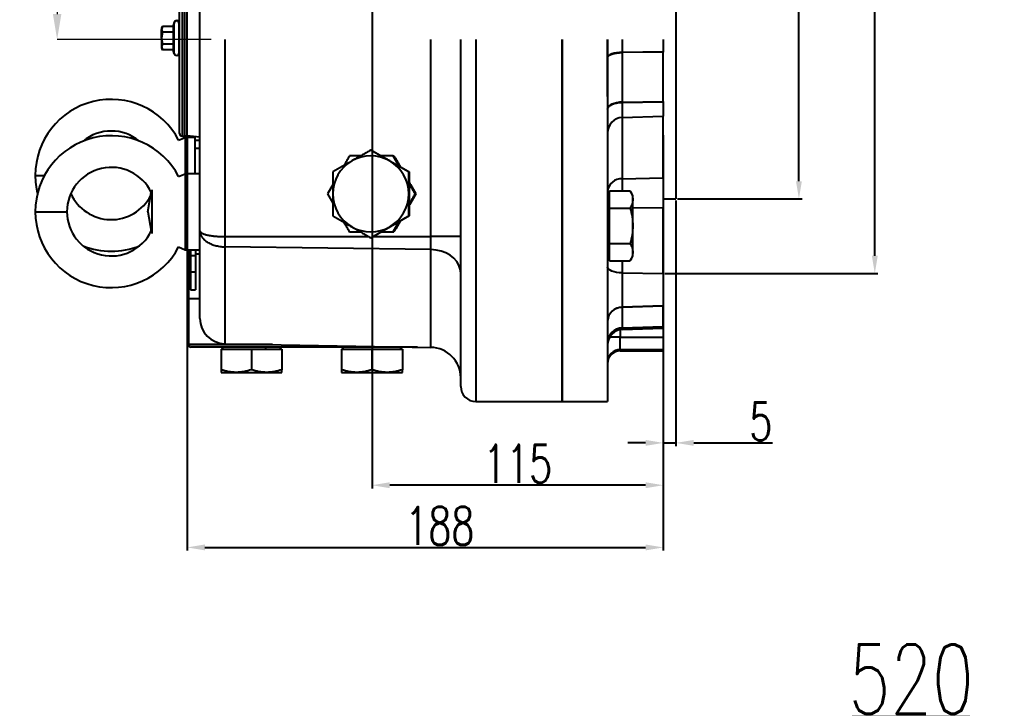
# Model space of a CAD drawing. Header units: millimetres. Extents: x 1846 to 4892, y 508 to 2661.
# Drawn here: x 2625.6 to 3016.3, y 1483.6 to 1751.1 of the extents above; entities that cross this region are included whole.
import ezdxf

# ---------------------------------------------------------------- set-up
doc = ezdxf.new("R2010")
doc.units = ezdxf.units.MM
doc.linetypes.add('CENTER2', pattern=[28.575, 19.05, -3.175, 3.175, -3.175])
doc.linetypes.add('点画线', pattern=[18, 12, -2, 2, -2])
doc.layers.add('AM_5', color=3, linetype='Continuous', lineweight=25)
doc.layers.add('中心线层', color=1, linetype='点画线', lineweight=18)
doc.styles.add('SLDTEXTSTYLE1', font='txt.shx', dxfattribs={"width": 0.7, "bigfont": 'gbcbig.shx'})
doc.styles.get("Standard").update_dxf_attribs({"font": 'arial.ttf'})
doc.styles.add('TH_GBDIM', font='simplex.shx', dxfattribs={"width": 0.707, "bigfont": 'hzfs.shx'})
doc.dimstyles.new('ISO-25$0', dxfattribs={"dimtxt": 2.5, "dimasz": 2.5, "dimexe": 1.25, "dimexo": 0.625, "dimtad": 1, "dimtxsty": 'Standard', "dimcen": 2.5, "dimdle": 5, "dimadec": 0, "dimazin": 0, "dimtfac": 1, "dimtmove": 0, "dimatfit": 3, "dimfxl": 0, "dimarcsym": 0})
doc.dimstyles.new('SLDDIMSTYLE12$0', dxfattribs={"dimtxt": 12, "dimasz": 10, "dimexe": 0, "dimexo": 0.0625, "dimgap": 0.875, "dimtad": 1, "dimdec": 1, "dimlfac": 1.8, "dimrnd": 1e-09, "dimzin": 12, "dimdsep": 46, "dimtxsty": 'SLDTEXTSTYLE1', "dimcen": 0.09, "dimdle": 8.16, "dimclrd": 3, "dimclre": 3, "dimadec": 0, "dimazin": 3, "dimtfac": 1, "dimtdec": 1, "dimtofl": 0, "dimtmove": 0, "dimatfit": 3, "dimfxl": 0, "dimfrac": 2, "dimtolj": 1, "dimlwd": 5, "dimlwe": 5, "dimarcsym": 0})

# ---------------------------------------------------------------- blocks, each defined once
blk = doc.blocks.new('*D66')
at = {"color": 1, "linetype": 'Continuous', "transparency": 16777216}
for p, q in [((2879.28, 1939.88), (2964.5, 1939.88)), ((2963.25, 1657.94), (2963.25, 1932.88)), ((2880.35, 1650.94), (2964.5, 1650.94))]:
    blk.add_line(p, q, dxfattribs=at)
at = {"color": 1, "transparency": 16777216}
for points in [[(2962.08, 1932.88), (2964.41, 1932.88), (2963.25, 1939.88)], [(2962.08, 1657.94), (2964.41, 1657.94), (2963.25, 1650.94)]]:
    blk.add_solid(points, dxfattribs=at)
at = {"layer": 'Defpoints', "color": 0, "transparency": 16777216}
for p in [(2878.65, 1939.88), (2963.25, 1939.88), (2879.72, 1650.94)]:
    blk.add_point(p, dxfattribs=at)
at = {"color": 1, "lineweight": 30, "transparency": 16777216, "insert": (2954.75, 1797.47), "char_height": 15, "attachment_point": 5, "rotation": 90, "style": 'TH_GBDIM'}
blk.add_mtext('%%C298', dxfattribs=at)
blk = doc.blocks.new('*D67')
at = {"color": 1, "linetype": 'Continuous', "transparency": 16777216}
for p, q in [((2764.72, 1974.76), (2764.72, 1566.1)), ((2879.72, 1620.25), (2879.72, 1566.1)), ((2872.72, 1567.35), (2771.72, 1567.35))]:
    blk.add_line(p, q, dxfattribs=at)
at = {"color": 1, "transparency": 16777216}
for points in [[(2771.72, 1568.52), (2771.72, 1566.18), (2764.72, 1567.35)], [(2872.72, 1568.52), (2872.72, 1566.18), (2879.72, 1567.35)]]:
    blk.add_solid(points, dxfattribs=at)
at = {"layer": 'Defpoints', "color": 0, "transparency": 16777216}
for p in [(2764.72, 1975.39), (2879.72, 1620.87), (2764.72, 1567.35)]:
    blk.add_point(p, dxfattribs=at)
at = {"color": 1, "lineweight": 30, "transparency": 16777216, "insert": (2822.22, 1575.85), "char_height": 15, "attachment_point": 5, "style": 'TH_GBDIM'}
blk.add_mtext('115', dxfattribs=at)
blk = doc.blocks.new('*D68')
at = {"color": 1, "linetype": 'Continuous', "transparency": 16777216}
for p, q in [((2885.35, 1910.39), (2934.53, 1910.39)), ((2933.28, 1687.39), (2933.28, 1903.39)), ((2885.35, 1680.39), (2934.53, 1680.39))]:
    blk.add_line(p, q, dxfattribs=at)
at = {"color": 1, "transparency": 16777216}
for points in [[(2932.12, 1903.39), (2934.45, 1903.39), (2933.28, 1910.39)], [(2932.12, 1687.39), (2934.45, 1687.39), (2933.28, 1680.39)]]:
    blk.add_solid(points, dxfattribs=at)
at = {"layer": 'Defpoints', "color": 0, "transparency": 16777216}
for p in [(2884.72, 1910.39), (2933.28, 1910.39), (2884.72, 1680.39)]:
    blk.add_point(p, dxfattribs=at)
at = {"color": 1, "lineweight": 30, "transparency": 16777216, "insert": (2920.03, 1795.39), "char_height": 15, "attachment_point": 5, "rotation": 90, "style": 'TH_GBDIM'}
blk.add_mtext('%%C230{\\H0.7x;\\S-0.1^ -0.2;}', dxfattribs=at)
blk = doc.blocks.new('*D69')
at = {"color": 1, "linetype": 'Continuous', "transparency": 16777216}
for p, q in [((2879.72, 1679.76), (2879.72, 1582.82)), ((2884.72, 1679.76), (2884.72, 1582.82)), ((2872.72, 1584.07), (2865.72, 1584.07)), ((2879.72, 1584.07), (2884.72, 1584.07)), ((2891.72, 1584.07), (2922.8, 1584.07))]:
    blk.add_line(p, q, dxfattribs=at)
at = {"color": 1, "transparency": 16777216}
for points in [[(2872.72, 1585.24), (2872.72, 1582.91), (2879.72, 1584.07)], [(2891.72, 1585.24), (2891.72, 1582.91), (2884.72, 1584.07)]]:
    blk.add_solid(points, dxfattribs=at)
at = {"layer": 'Defpoints', "color": 0, "transparency": 16777216}
for p in [(2879.72, 1680.39), (2884.72, 1680.39), (2879.72, 1584.07)]:
    blk.add_point(p, dxfattribs=at)
at = {"color": 1, "lineweight": 30, "transparency": 16777216, "insert": (2918.27, 1592.57), "char_height": 15, "attachment_point": 5, "style": 'TH_GBDIM'}
blk.add_mtext('5', dxfattribs=at)
blk = doc.blocks.new('*U48')
at = {"layer": '中心线层', "color": 0, "linetype": 'CENTER2', "transparency": 16777216}
for p, q in [((0, 91), (0, -416.23)), ((0, -178), (0, -282)), ((0, -282), (0, -416.23))]:
    blk.add_line(p, q, dxfattribs=at)
blk = doc.blocks.new('*D79')
at = {"color": 1, "linetype": 'Continuous', "transparency": 16777216}
for p, q in [((2691.72, 1705.58), (2691.72, 1541.54)), ((2879.72, 1705.58), (2879.72, 1541.54)), ((2698.72, 1542.79), (2872.72, 1542.79))]:
    blk.add_line(p, q, dxfattribs=at)
at = {"color": 1, "transparency": 16777216}
for points in [[(2698.72, 1543.96), (2698.72, 1541.62), (2691.72, 1542.79)], [(2872.72, 1543.96), (2872.72, 1541.62), (2879.72, 1542.79)]]:
    blk.add_solid(points, dxfattribs=at)
at = {"layer": 'Defpoints', "color": 0, "transparency": 16777216}
for p in [(2691.72, 1706.21), (2879.72, 1706.21), (2879.72, 1542.79)]:
    blk.add_point(p, dxfattribs=at)
at = {"color": 1, "lineweight": 30, "transparency": 16777216, "insert": (2791.48, 1551.29), "char_height": 15, "attachment_point": 5, "style": 'TH_GBDIM'}
blk.add_mtext('188', dxfattribs=at)
blk = doc.blocks.new('*D58')
at = {"layer": 'AM_5', "color": 3, "lineweight": 5, "transparency": 16777216}
blk.add_line((2715.17, 1160.15), (2715.17, 1476.21), dxfattribs=at)
at = {"layer": 'AM_5', "color": 3, "linetype": 'Continuous', "lineweight": 5, "transparency": 16777216}
for p, q in [((2725.17, 1476.21), (3222.29, 1476.21)), ((3232.29, 1248.15), (3232.29, 1476.21))]:
    blk.add_line(p, q, dxfattribs=at)
at = {"layer": 'AM_5', "color": 3, "transparency": 16777216}
for points in [[(2725.17, 1477.87), (2725.17, 1474.54), (2715.17, 1476.21)], [(3222.29, 1477.87), (3222.29, 1474.54), (3232.29, 1476.21)]]:
    blk.add_solid(points, dxfattribs=at)
at = {"layer": 'Defpoints', "color": 0, "transparency": 16777216}
for p in [(3232.29, 1476.21), (3232.29, 1248.08), (2715.17, 1160.08)]:
    blk.add_point(p, dxfattribs=at)
at = {"layer": 'AM_5', "color": 0, "transparency": 16777216, "insert": (2977.63, 1490.8), "char_height": 12, "width": 2.3333, "attachment_point": 5, "style": 'SLDTEXTSTYLE1'}
blk.add_mtext('\\A1;{\\H2.28571x;520}', dxfattribs=at)
blk = doc.blocks.new('*D56')
at = {"layer": 'AM_5', "color": 3, "lineweight": 5, "transparency": 16777216}
blk.add_line((2701.16, 1847.39), (2640.35, 1847.39), dxfattribs=at)
at = {"layer": 'AM_5', "color": 3, "linetype": 'Continuous', "lineweight": 5, "transparency": 16777216}
for p, q in [((2640.35, 1837.39), (2640.35, 1753.39)), ((2701.16, 1743.39), (2640.35, 1743.39))]:
    blk.add_line(p, q, dxfattribs=at)
at = {"layer": 'AM_5', "color": 3, "transparency": 16777216}
for points in [[(2638.68, 1837.39), (2642.02, 1837.39), (2640.35, 1847.39)], [(2638.68, 1753.39), (2642.02, 1753.39), (2640.35, 1743.39)]]:
    blk.add_solid(points, dxfattribs=at)
at = {"layer": 'Defpoints', "color": 0, "transparency": 16777216}
for p in [(2701.22, 1847.39), (2640.35, 1743.39), (2701.22, 1743.39)]:
    blk.add_point(p, dxfattribs=at)
at = {"layer": 'AM_5', "color": 0, "transparency": 16777216, "insert": (2633.47, 1795.39), "char_height": 12, "attachment_point": 5, "rotation": 90, "style": 'SLDTEXTSTYLE1'}
blk.add_mtext('\\A1;%%C110', dxfattribs=at)

msp = doc.modelspace()

# ---------------------------------------------------------------- linework, layer by layer
at = {"color": 7, "linetype": 'Continuous', "lineweight": 25}
for p, q in [((2696.724, 1675.364), (2696.724, 1915.41)), ((2884.724, 1910.387), (2884.724, 1680.387)), ((2688.724, 1706.208), (2688.724, 1884.208)), ((2691.724, 1705.387), (2691.724, 1885.387)), ((2681.943, 1748.513), (2681.574, 1747.875)), ((2681.931, 1748.493), (2681.574, 1747.339)), ((2681.574, 1748.011), (2681.574, 1747.875)), ((2681.574, 1747.875), (2681.574, 1747.339)), ((2681.574, 1747.339), (2681.931, 1746.184)), ((2681.574, 1743.875), (2681.574, 1747.339)), ((2686.122, 1748.493), (2681.931, 1748.493)), ((2686.508, 1750.07), (2686.085, 1748.493)), ((2686.508, 1749.933), (2686.122, 1748.493)), ((2686.122, 1748.493), (2686.122, 1746.184)), ((2686.508, 1737.816), (2686.508, 1749.933)), ((2688.474, 1749.675), (2688.474, 1749.811)), ((2688.474, 1738.075), (2688.474, 1749.675)), ((2681.931, 1746.184), (2681.574, 1743.875)), ((2681.574, 1743.875), (2681.931, 1741.565)), ((2681.574, 1743.875), (2681.574, 1740.41)), ((2686.122, 1746.184), (2681.931, 1746.184)), ((2686.122, 1746.184), (2686.122, 1741.565)), ((2688.724, 1743.875), (2688.474, 1743.875)), ((2706.549, 1743.387), (2706.549, 1665.526)), ((2787.933, 1665.526), (2787.933, 1743.387)), ((2799.724, 1606.387), (2799.724, 1743.387)), ((2839.724, 1720.902), (2839.724, 1743.387)), ((2839.724, 1600.387), (2839.724, 1743.387)), ((2839.724, 1743.387), (2839.724, 1600.387)), ((2857.724, 1720.902), (2857.724, 1743.387)), ((2857.724, 1743.387), (2857.724, 1600.387)), ((2863.514, 1743.387), (2863.514, 1738.282)), ((2879.724, 1743.387), (2879.724, 1738.339)), ((2879.724, 1743.387), (2879.724, 1738.466)), ((2681.931, 1741.565), (2681.574, 1740.41)), ((2681.574, 1740.41), (2681.931, 1739.256)), ((2681.574, 1740.41), (2681.574, 1739.875)), ((2681.574, 1739.875), (2681.943, 1739.236)), ((2686.122, 1741.565), (2681.931, 1741.565)), ((2686.122, 1739.256), (2681.931, 1739.256)), ((2686.122, 1741.565), (2686.122, 1739.256)), ((2686.508, 1737.816), (2686.122, 1739.256)), ((2879.724, 1738.466), (2863.514, 1738.282)), ((2879.724, 1738.339), (2863.514, 1738.155)), ((2863.514, 1738.282), (2863.514, 1718.615)), ((2863.514, 1738.155), (2863.514, 1718.494)), ((2879.724, 1718.862), (2879.724, 1738.466)), ((2879.724, 1718.742), (2879.724, 1738.339)), ((2863.514, 1718.615), (2879.724, 1718.862)), ((2863.514, 1718.494), (2879.724, 1718.742)), ((2879.724, 1718.862), (2879.724, 1713.235)), ((2879.724, 1718.742), (2879.724, 1713.122)), ((2863.514, 1712.556), (2879.724, 1713.122)), ((2879.724, 1688.79), (2879.724, 1713.122)), ((2879.724, 1688.733), (2879.724, 1713.122)), ((2688.335, 1703.564), (2690.89, 1704.714)), ((2689.724, 1705.208), (2690.724, 1705.208)), ((2690.89, 1704.714), (2690.89, 1690.364)), ((2690.89, 1704.714), (2691.724, 1704.714)), ((2691.724, 1705.387), (2696.724, 1704.95)), ((2694.724, 1704.714), (2691.724, 1704.714)), ((2691.724, 1704.714), (2691.724, 1690.364)), ((2694.724, 1705.125), (2694.724, 1703.624)), ((2694.724, 1703.624), (2694.724, 1700.387)), ((2694.724, 1703.624), (2696.724, 1703.624)), ((2694.724, 1700.387), (2694.724, 1690.364)), ((2694.724, 1700.387), (2696.724, 1700.387)), ((2764.406, 1699.708), (2764.225, 1699.708)), ((2764.406, 1699.708), (2779.404, 1691.047)), ((2773.102, 1697.387), (2773.37, 1697.387)), ((2688.335, 1689.215), (2690.89, 1690.364)), ((2690.89, 1690.364), (2690.89, 1660.364)), ((2690.89, 1690.364), (2691.724, 1690.364)), ((2696.724, 1690.364), (2691.724, 1690.364)), ((2691.724, 1660.364), (2691.724, 1690.364)), ((2779.404, 1691.047), (2779.223, 1691.047)), ((2779.404, 1691.047), (2779.404, 1673.727)), ((2863.514, 1688.326), (2879.724, 1688.79)), ((2879.724, 1688.79), (2879.724, 1676.756)), ((2879.724, 1688.733), (2879.724, 1676.702)), ((2749.208, 1686.025), (2747.125, 1682.387)), ((2676.154, 1675.364), (2677.505, 1682.928)), ((2677.288, 1683.364), (2677.435, 1682.539)), ((2677.779, 1683.984), (2677.779, 1666.745)), ((2747.125, 1682.387), (2749.208, 1678.75)), ((2781.761, 1682.387), (2782.028, 1682.387)), ((2858.524, 1681.487), (2857.724, 1681.025)), ((2858.524, 1683.636), (2866.652, 1683.636)), ((2858.524, 1676.708), (2858.524, 1683.636)), ((2867.724, 1681.78), (2866.641, 1683.655)), ((2867.724, 1680.172), (2867.724, 1681.78)), ((2867.724, 1669.78), (2867.724, 1680.172)), ((2879.724, 1680.387), (2884.724, 1680.387)), ((2879.724, 1680.387), (2884.724, 1680.387)), ((2858.524, 1676.708), (2866.652, 1676.708)), ((2858.524, 1662.851), (2858.524, 1676.708)), ((2879.724, 1650.943), (2879.724, 1676.756)), ((2631.724, 1675.364), (2644.224, 1675.364)), ((2676.154, 1675.364), (2677.505, 1667.801)), ((2696.724, 1667.851), (2696.724, 1675.364)), ((2779.404, 1673.727), (2764.406, 1665.067)), ((2779.404, 1673.727), (2779.223, 1673.727)), ((2858.524, 1669.78), (2857.724, 1669.78)), ((2867.724, 1659.387), (2867.724, 1669.78)), ((2696.724, 1663.132), (2696.724, 1667.851)), ((2764.406, 1665.067), (2764.225, 1665.067)), ((2773.102, 1667.387), (2773.37, 1667.387)), ((2799.724, 1665.526), (2787.933, 1665.526)), ((2787.933, 1660.4), (2787.933, 1665.526)), ((2688.335, 1661.514), (2690.89, 1660.364)), ((2696.724, 1633.214), (2696.724, 1663.132)), ((2787.933, 1660.4), (2706.549, 1661.504)), ((2858.524, 1662.851), (2866.652, 1662.851)), ((2858.524, 1655.923), (2858.524, 1662.851)), ((2690.89, 1660.364), (2691.724, 1660.364)), ((2691.724, 1660.364), (2696.724, 1660.364)), ((2692.224, 1658.594), (2692.224, 1622.887)), ((2693.024, 1660.364), (2693.024, 1658.044)), ((2693.024, 1658.044), (2695.024, 1658.044)), ((2693.024, 1658.044), (2693.024, 1651.558)), ((2695.024, 1660.364), (2695.024, 1658.044)), ((2695.024, 1658.044), (2695.024, 1651.558)), ((2857.724, 1658.535), (2858.524, 1658.073)), ((2866.641, 1655.904), (2867.724, 1657.78)), ((2867.724, 1657.78), (2867.724, 1659.387)), ((2858.524, 1655.923), (2866.652, 1655.923)), ((2693.024, 1651.558), (2695.024, 1651.558)), ((2693.024, 1651.558), (2693.024, 1644.551)), ((2695.024, 1651.558), (2695.024, 1644.551)), ((2863.514, 1651.16), (2863.514, 1637.614)), ((2863.514, 1651.16), (2879.724, 1650.943)), ((2879.724, 1650.943), (2879.724, 1638.123)), ((2693.024, 1644.551), (2695.024, 1644.551)), ((2693.024, 1644.549), (2695.024, 1644.549)), ((2692.224, 1640.887), (2692.224, 1622.887)), ((2879.724, 1638.123), (2863.514, 1637.614)), ((2879.724, 1638.064), (2863.514, 1637.555)), ((2863.514, 1637.614), (2863.514, 1629.455)), ((2863.514, 1637.555), (2863.514, 1629.411)), ((2879.724, 1629.99), (2879.724, 1638.123)), ((2879.724, 1629.947), (2879.724, 1638.064)), ((2863.514, 1629.455), (2879.724, 1629.99)), ((2863.514, 1629.411), (2879.724, 1629.947)), ((2863.514, 1628.834), (2879.724, 1629.4)), ((2879.724, 1629.947), (2879.724, 1629.4)), ((2879.724, 1629.4), (2879.724, 1625.847)), ((2862.724, 1625.847), (2879.724, 1625.847)), ((2862.724, 1620.861), (2862.724, 1625.847)), ((2879.724, 1625.847), (2879.724, 1620.861)), ((2725.369, 1622.887), (2692.224, 1622.887)), ((2782.659, 1621.887), (2693.224, 1621.887)), ((2705.828, 1621.887), (2705.366, 1621.087)), ((2706.549, 1623.216), (2787.933, 1621.795)), ((2722.926, 1621.087), (2722.695, 1621.887)), ((2728.78, 1621.087), (2728.318, 1621.887)), ((2728.819, 1621.087), (2728.357, 1621.887)), ((2752.978, 1621.087), (2753.44, 1621.887)), ((2776.392, 1621.087), (2775.93, 1621.887)), ((2776.469, 1621.087), (2776.007, 1621.887)), ((2705.073, 1621.087), (2705.073, 1612.959)), ((2705.073, 1621.087), (2717.073, 1621.087)), ((2717.073, 1621.087), (2717.073, 1612.959)), ((2717.073, 1621.087), (2729.073, 1621.087)), ((2729.073, 1621.087), (2729.112, 1621.087)), ((2729.073, 1621.087), (2729.073, 1612.959)), ((2729.112, 1621.087), (2729.112, 1612.959)), ((2752.685, 1621.087), (2752.685, 1612.959)), ((2752.685, 1621.087), (2764.685, 1621.087)), ((2764.685, 1621.087), (2764.685, 1612.959)), ((2764.685, 1621.087), (2776.685, 1621.087)), ((2776.685, 1621.087), (2776.762, 1621.087)), ((2776.685, 1621.087), (2776.685, 1612.959)), ((2776.762, 1621.087), (2776.762, 1612.959)), ((2879.724, 1620.861), (2862.724, 1620.861)), ((2862.724, 1620.387), (2879.724, 1620.387)), ((2879.724, 1620.861), (2879.724, 1620.387)), ((2705.073, 1611.887), (2711.073, 1611.887)), ((2711.073, 1611.887), (2723.073, 1611.887)), ((2723.073, 1611.887), (2729.073, 1611.887)), ((2729.073, 1611.887), (2729.112, 1611.887)), ((2752.685, 1611.887), (2758.685, 1611.887)), ((2758.685, 1611.887), (2770.685, 1611.887)), ((2770.685, 1611.887), (2776.685, 1611.887)), ((2776.762, 1611.887), (2776.685, 1611.887)), ((2805.724, 1600.387), (2839.724, 1600.387)), ((2839.724, 1600.387), (2857.724, 1600.387)), ((2839.724, 1600.387), (2857.724, 1600.387))]:
    msp.add_line(p, q, dxfattribs=at)
at = {"color": 8, "linetype": 'Continuous', "lineweight": 25}
for p, q in [((2689.724, 1795.208), (2689.724, 1705.208)), ((2690.724, 1705.208), (2690.724, 1795.208)), ((2686.508, 1749.933), (2686.508, 1750.07)), ((2805.724, 1743.387), (2805.724, 1600.387)), ((2863.514, 1718.615), (2863.514, 1712.669)), ((2863.514, 1718.494), (2863.514, 1712.556)), ((2863.514, 1712.556), (2863.514, 1688.326)), ((2863.514, 1712.556), (2863.514, 1688.269)), ((2631.724, 1689.714), (2635.378, 1689.714)), ((2863.514, 1688.326), (2863.514, 1683.636)), ((2879.724, 1676.756), (2867.724, 1676.917)), ((2706.549, 1665.526), (2763.426, 1665.526)), ((2765.201, 1665.526), (2787.933, 1665.526)), ((2706.549, 1661.504), (2706.549, 1623.216)), ((2693.024, 1658.594), (2692.224, 1658.594)), ((2696.724, 1658.594), (2695.024, 1658.594)), ((2787.933, 1621.795), (2787.933, 1660.4)), ((2863.514, 1655.923), (2863.514, 1651.16)), ((2696.724, 1640.887), (2692.224, 1640.887)), ((2863.514, 1629.455), (2863.514, 1628.875)), ((2863.514, 1629.411), (2863.514, 1628.834)), ((2862.724, 1625.847), (2858.533, 1625.847)), ((2862.724, 1628.754), (2862.724, 1625.847)), ((2692.224, 1622.887), (2725.369, 1622.887)), ((2862.724, 1620.861), (2862.724, 1620.387))]:
    msp.add_line(p, q, dxfattribs=at)
at = {"color": 7, "linetype": 'Continuous', "lineweight": 25, "flags": 128}
for points in [[(2863.514, 1738.282), (2862.374, 1738.233), (2861.283, 1738.114), (2860.282, 1737.93), (2859.408, 1737.687), (2858.692, 1737.394), (2858.161, 1737.062), (2857.834, 1736.704), (2857.724, 1736.331)], [(2857.724, 1736.2), (2857.834, 1736.573), (2858.161, 1736.933), (2858.692, 1737.265), (2859.408, 1737.559), (2860.282, 1737.802), (2861.283, 1737.987), (2862.374, 1738.106), (2863.514, 1738.155)], [(2863.514, 1718.615), (2862.374, 1718.549), (2861.283, 1718.389), (2860.282, 1718.142), (2859.408, 1717.815), (2858.692, 1717.421), (2858.161, 1716.975), (2857.834, 1716.493), (2857.724, 1715.993)], [(2857.724, 1715.868), (2857.834, 1716.369), (2858.161, 1716.852), (2858.692, 1717.299), (2859.408, 1717.693), (2860.282, 1718.02), (2861.283, 1718.268), (2862.374, 1718.428), (2863.514, 1718.494)], [(2779.404, 1681.74), (2779.418, 1682.387), (2779.404, 1683.034)], [(2692.302, 1660.364), (2692.252, 1659.651), (2692.224, 1658.594)], [(2799.724, 1651.07), (2799.545, 1652.672), (2799.016, 1654.227), (2798.151, 1655.688), (2796.976, 1657.012), (2795.526, 1658.159), (2793.844, 1659.096), (2791.981, 1659.794), (2789.991, 1660.233), (2787.933, 1660.4)], [(2863.514, 1651.16), (2862.374, 1651.218), (2861.283, 1651.358), (2860.282, 1651.575), (2859.408, 1651.861), (2858.692, 1652.206), (2858.161, 1652.597), (2857.834, 1653.02), (2857.724, 1653.459)]]:
    msp.add_lwpolyline(points, dxfattribs=at)
at = {"color": 7, "linetype": 'Continuous', "lineweight": 25}
for centre, radius, start, end in [((2687.474, 1749.811), 1, 0, 165), ((2687.474, 1749.675), 1, 0, 165), ((2688.724, 1747.261), 0.25, 180, 270), ((2688.724, 1747.125), 0.25, 180, 270), ((2688.724, 1740.625), 0.25, 90, 180), ((2687.474, 1738.075), 1, 195, 0), ((2661.724, 1689.714), 30, 27.49509, 180), ((2863.724, 1706.559), 6, 92, 180), ((2661.724, 1675.364), 30, 27.49509, 180), ((2661.724, 1689.714), 17.5, 50.55306, 129.44694), ((2689.724, 1706.208), 1, 180, 270), ((2690.724, 1706.208), 1, 270, 0), ((2764.202, 1682.391), 14.996, 59.99573, 120.00427), ((2661.724, 1675.364), 17.5, 25.60688, 180), ((2764.204, 1682.387), 15, 120.00589, 180.00166), ((2764.199, 1682.387), 15, 359.99834, 59.99411), ((2661.724, 1689.714), 30, 180, 193.83707), ((2863.192, 1682.838), 5.498, 86.63502, 174.03498), ((2661.724, 1689.714), 17.5, 204.2043, 332.79764), ((2764.204, 1682.387), 15, 179.99833, 239.99412), ((2764.199, 1682.387), 15, 300.00588, 0.00167), ((2661.724, 1675.364), 30, 180, 332.50491), ((2661.724, 1675.364), 17.5, 180, 334.39312), ((2764.202, 1682.383), 14.996, 239.99569, 300.00431), ((2661.724, 1689.714), 30, 248.24561, 291.75439), ((2863.411, 1631.919), 5.696, 88.96281, 176.91865), ((2863.412, 1631.86), 5.697, 88.97276, 176.93003), ((2706.724, 1633.214), 10, 180, 269), ((2863.55, 1623.626), 5.829, 90.3546, 178.41232), ((2863.551, 1623.582), 5.83, 90.36189, 178.42009), ((2863.724, 1622.879), 6, 92, 180), ((2863.724, 1622.838), 6, 92, 180), ((2693.224, 1622.887), 1, 180, 270), ((2787.724, 1609.797), 12, 0, 89), ((2862.717, 1615.868), 4.993, 89.92224, 179.92251), ((2862.724, 1615.387), 5, 90, 180), ((2805.724, 1606.387), 6, 180, 270)]:
    msp.add_arc(centre, radius, start, end, dxfattribs=at)
for points, knots in [([(2764.225, 1699.708), (2762.989, 1698.998), (2760.517, 1697.579), (2757.974, 1696.111), (2756.703, 1695.377)], [0, 0, 0, 0, 0.4999988, 1, 1, 1, 1]), ([(2771.701, 1695.377), (2770.432, 1696.111), (2767.894, 1697.579), (2765.448, 1698.998), (2764.225, 1699.708)], [0, 0, 0, 0, 0.5000013, 1, 1, 1, 1]), ([(2755.784, 1697.387), (2755.07, 1696.163), (2754.335, 1694.902), (2753.58, 1693.598), (2753.557, 1693.559)], [0, 0, 0, 0, 0.9701849, 1, 1, 1, 1]), ([(2760.187, 1697.387), (2760.135, 1697.387), (2758.632, 1697.387), (2757.183, 1697.387), (2755.784, 1697.387)], [0, 0, 0, 0, 0.0346052, 1, 1, 1, 1]), ([(2773.102, 1697.387), (2771.677, 1697.387), (2770.135, 1697.387), (2768.546, 1697.387), (2768.424, 1697.387)], [0, 0, 0, 0, 0.9234696, 1, 1, 1, 1]), ([(2775.415, 1693.351), (2775.351, 1693.461), (2774.56, 1694.835), (2773.801, 1696.164), (2773.102, 1697.387)], [0, 0, 0, 0, 0.0800089, 1, 1, 1, 1]), ([(2773.37, 1697.387), (2774.084, 1696.162), (2774.909, 1694.747), (2775.756, 1693.284), (2775.869, 1693.088)], [0, 0, 0, 0, 0.8659671, 1, 1, 1, 1]), ([(2756.703, 1695.377), (2755.433, 1694.644), (2752.894, 1693.178), (2750.45, 1691.758), (2749.227, 1691.047)], [0, 0, 0, 0, 0.5000011, 1, 1, 1, 1]), ([(2779.223, 1691.047), (2777.987, 1691.758), (2775.516, 1693.178), (2772.972, 1694.644), (2771.701, 1695.377)], [0, 0, 0, 0, 0.499999, 1, 1, 1, 1]), ([(2749.227, 1691.047), (2749.22, 1689.628), (2749.206, 1686.789), (2749.205, 1683.854), (2749.204, 1682.387)], [0, 0, 0, 0, 0.4999986, 1, 1, 1, 1]), ([(2779.199, 1682.387), (2779.201, 1683.854), (2779.204, 1686.789), (2779.217, 1689.628), (2779.223, 1691.047)], [0, 0, 0, 0, 0.5000012, 1, 1, 1, 1]), ([(2779.404, 1686.966), (2779.571, 1686.675), (2780.468, 1685.118), (2781.329, 1683.611), (2782.028, 1682.387)], [0, 0, 0, 0, 0.187143, 1, 1, 1, 1]), ([(2781.761, 1682.387), (2781.047, 1683.612), (2780.268, 1684.946), (2779.47, 1686.326), (2779.404, 1686.44)], [0, 0, 0, 0, 0.91736056, 1, 1, 1, 1]), ([(2749.204, 1682.387), (2749.205, 1680.92), (2749.206, 1677.985), (2749.22, 1675.146), (2749.227, 1673.727)], [0, 0, 0, 0, 0.5000018, 1, 1, 1, 1]), ([(2779.223, 1673.727), (2779.217, 1675.146), (2779.204, 1677.985), (2779.201, 1680.92), (2779.199, 1682.387)], [0, 0, 0, 0, 0.4999984, 1, 1, 1, 1]), ([(2779.404, 1678.334), (2779.471, 1678.449), (2780.269, 1679.829), (2781.048, 1681.164), (2781.761, 1682.387)], [0, 0, 0, 0, 0.0837989, 1, 1, 1, 1]), ([(2782.028, 1682.387), (2781.328, 1681.161), (2780.467, 1679.655), (2779.57, 1678.098), (2779.404, 1677.808)], [0, 0, 0, 0, 0.8138841, 1, 1, 1, 1]), ([(2866.652, 1683.636), (2866.954, 1683.068), (2867.558, 1681.932), (2867.669, 1680.758), (2867.724, 1680.172)], [0, 0, 0, 0, 0.5003832, 1, 1, 1, 1]), ([(2867.724, 1680.172), (2867.668, 1679.585), (2867.558, 1678.411), (2866.954, 1677.275), (2866.652, 1676.708)], [0, 0, 0, 0, 0.5002515, 1, 1, 1, 1]), ([(2866.652, 1676.708), (2866.953, 1675.577), (2867.557, 1673.306), (2867.668, 1670.958), (2867.724, 1669.78)], [0, 0, 0, 0, 0.4979075, 1, 1, 1, 1]), ([(2749.227, 1673.727), (2750.45, 1673.017), (2752.894, 1671.596), (2755.433, 1670.13), (2756.703, 1669.397)], [0, 0, 0, 0, 0.49999873, 1, 1, 1, 1]), ([(2771.701, 1669.397), (2772.972, 1670.13), (2775.516, 1671.596), (2777.987, 1673.017), (2779.223, 1673.727)], [0, 0, 0, 0, 0.5000012, 1, 1, 1, 1]), ([(2753.557, 1671.215), (2753.581, 1671.175), (2754.335, 1669.871), (2755.071, 1668.609), (2755.784, 1667.387)], [0, 0, 0, 0, 0.0310364, 1, 1, 1, 1]), ([(2756.703, 1669.397), (2757.974, 1668.663), (2760.517, 1667.195), (2762.989, 1665.776), (2764.225, 1665.067)], [0, 0, 0, 0, 0.5000016, 1, 1, 1, 1]), ([(2764.225, 1665.067), (2765.448, 1665.776), (2767.894, 1667.195), (2770.432, 1668.663), (2771.701, 1669.397)], [0, 0, 0, 0, 0.4999983, 1, 1, 1, 1]), ([(2773.102, 1667.387), (2773.802, 1668.612), (2774.561, 1669.941), (2775.352, 1671.315), (2775.415, 1671.423)], [0, 0, 0, 0, 0.9211539, 1, 1, 1, 1]), ([(2775.869, 1671.686), (2775.755, 1671.488), (2774.908, 1670.026), (2774.083, 1668.611), (2773.37, 1667.387)], [0, 0, 0, 0, 0.1351249, 1, 1, 1, 1]), ([(2867.724, 1669.78), (2867.669, 1668.61), (2867.559, 1666.262), (2866.955, 1663.991), (2866.652, 1662.851)], [0, 0, 0, 0, 0.4983767, 1, 1, 1, 1]), ([(2696.724, 1667.851), (2696.725, 1667.825), (2696.727, 1667.774), (2696.743, 1667.699), (2696.767, 1667.626), (2696.8, 1667.556), (2696.84, 1667.489), (2696.886, 1667.424), (2696.937, 1667.363), (2696.994, 1667.304), (2697.053, 1667.247), (2697.116, 1667.193), (2697.181, 1667.142), (2697.247, 1667.094), (2697.314, 1667.048), (2697.382, 1667.005), (2697.554, 1666.902), (2697.864, 1666.746), (2698.369, 1666.546), (2698.928, 1666.368), (2699.487, 1666.221), (2700.029, 1666.1), (2700.548, 1666), (2701.09, 1665.91), (2701.654, 1665.829), (2702.235, 1665.758), (2702.83, 1665.696), (2703.437, 1665.643), (2704.053, 1665.6), (2704.675, 1665.567), (2705.299, 1665.543), (2705.924, 1665.528), (2706.342, 1665.527), (2706.549, 1665.526)], [0, 0, 0, 0, 0.0214317, 0.0421836, 0.0622558, 0.0816482, 0.100361, 0.118394, 0.1357473, 0.152421, 0.1684149, 0.1837293, 0.1983639, 0.212319, 0.2255946, 0.2381905, 0.250107, 0.3171748, 0.3811881, 0.4421555, 0.500087, 0.5439757, 0.5874344, 0.6304701, 0.6730898, 0.715301, 0.7571111, 0.7985279, 0.8395594, 0.8802138, 0.9204996, 0.9604253, 1, 1, 1, 1]), ([(2696.724, 1667.851), (2696.724, 1667.648), (2696.739, 1667.442), (2696.8, 1667.036), (2696.846, 1666.835), (2697.028, 1666.238), (2697.209, 1665.846), (2697.692, 1665.087), (2697.988, 1664.727), (2698.512, 1664.216), (2698.7, 1664.051), (2699.102, 1663.731), (2699.318, 1663.576), (2699.998, 1663.133), (2700.491, 1662.87), (2701.287, 1662.52), (2701.562, 1662.412), (2702.134, 1662.21), (2702.432, 1662.117), (2703.335, 1661.868), (2703.952, 1661.742), (2705.224, 1661.564), (2705.884, 1661.513), (2706.549, 1661.504)], [0, 0, 0, 0, 0.0625, 0.0625, 0.125, 0.125, 0.25, 0.25, 0.375, 0.375, 0.4375, 0.4375, 0.5, 0.5, 0.625, 0.625, 0.6875, 0.6875, 0.75, 0.75, 0.875, 0.875, 1, 1, 1, 1]), ([(2706.549, 1665.526), (2706.549, 1665.448), (2706.547, 1665.292), (2706.546, 1665.06), (2706.544, 1664.829), (2706.543, 1664.601), (2706.542, 1664.375), (2706.541, 1664.152), (2706.54, 1663.932), (2706.54, 1663.716), (2706.539, 1663.504), (2706.539, 1663.251), (2706.54, 1662.959), (2706.54, 1662.635), (2706.542, 1662.325), (2706.544, 1662.032), (2706.546, 1661.755), (2706.548, 1661.588), (2706.549, 1661.504)], [0, 0, 0, 0, 0.0506847, 0.1012179, 0.1515996, 0.2018299, 0.2519089, 0.3018367, 0.3516133, 0.4012388, 0.4507133, 0.5000367, 0.5823005, 0.6649893, 0.7481033, 0.8316429, 0.9156083, 1, 1, 1, 1]), ([(2755.784, 1667.387), (2757.183, 1667.387), (2758.632, 1667.387), (2760.135, 1667.387), (2760.187, 1667.387)], [0, 0, 0, 0, 0.9653948, 1, 1, 1, 1]), ([(2768.424, 1667.387), (2768.546, 1667.387), (2770.135, 1667.387), (2771.677, 1667.387), (2773.102, 1667.387)], [0, 0, 0, 0, 0.0765304, 1, 1, 1, 1]), ([(2866.652, 1662.851), (2866.954, 1662.283), (2867.558, 1661.148), (2867.669, 1659.974), (2867.724, 1659.387)], [0, 0, 0, 0, 0.5003841, 1, 1, 1, 1]), ([(2867.724, 1659.387), (2867.668, 1658.8), (2867.558, 1657.626), (2866.954, 1656.491), (2866.652, 1655.923)], [0, 0, 0, 0, 0.5002503, 1, 1, 1, 1]), ([(2711.073, 1611.887), (2710.056, 1611.942), (2708.023, 1612.053), (2706.056, 1612.657), (2705.073, 1612.959)], [0, 0, 0, 0, 0.5002514, 1, 1, 1, 1]), ([(2705.073, 1612.959), (2705.073, 1612.657), (2705.073, 1612.053), (2705.073, 1611.942), (2705.073, 1611.887)], [0, 0, 0, 0, 0.5003841, 1, 1, 1, 1]), ([(2717.073, 1612.959), (2716.089, 1612.657), (2714.122, 1612.053), (2712.089, 1611.942), (2711.073, 1611.887)], [0, 0, 0, 0, 0.5003835, 1, 1, 1, 1]), ([(2723.073, 1611.887), (2722.06, 1611.942), (2720.027, 1612.052), (2718.06, 1612.656), (2717.073, 1612.959)], [0, 0, 0, 0, 0.49837702, 1, 1, 1, 1]), ([(2729.073, 1612.959), (2728.094, 1612.658), (2726.127, 1612.054), (2724.094, 1611.943), (2723.073, 1611.887)], [0, 0, 0, 0, 0.4979079, 1, 1, 1, 1]), ([(2729.073, 1611.887), (2729.073, 1611.942), (2729.073, 1612.053), (2729.073, 1612.657), (2729.073, 1612.959)], [0, 0, 0, 0, 0.5002521, 1, 1, 1, 1]), ([(2758.685, 1611.887), (2757.668, 1611.942), (2755.635, 1612.053), (2753.668, 1612.657), (2752.685, 1612.959)], [0, 0, 0, 0, 0.5002513, 1, 1, 1, 1]), ([(2752.685, 1612.959), (2752.685, 1612.656), (2752.685, 1612.052), (2752.685, 1611.942), (2752.685, 1611.887)], [0, 0, 0, 0, 0.50162318, 1, 1, 1, 1]), ([(2764.685, 1612.959), (2763.701, 1612.657), (2761.734, 1612.053), (2759.701, 1611.942), (2758.685, 1611.887)], [0, 0, 0, 0, 0.5003839, 1, 1, 1, 1]), ([(2770.685, 1611.887), (2769.668, 1611.942), (2767.635, 1612.053), (2765.668, 1612.657), (2764.685, 1612.959)], [0, 0, 0, 0, 0.5002513, 1, 1, 1, 1]), ([(2776.685, 1612.959), (2775.701, 1612.657), (2773.734, 1612.053), (2771.701, 1611.942), (2770.685, 1611.887)], [0, 0, 0, 0, 0.50038333, 1, 1, 1, 1]), ([(2776.685, 1611.887), (2776.685, 1611.942), (2776.685, 1612.052), (2776.685, 1612.656), (2776.685, 1612.959)], [0, 0, 0, 0, 0.49837682, 1, 1, 1, 1])]:
    msp.add_open_spline(points, degree=3, knots=knots, dxfattribs=at)

# ---------------------------------------------------------------- block references
at = {"layer": '中心线层', "linetype": 'CENTER2'}
msp.add_blockref('*U48', (2764.724, 2025.387), dxfattribs=at)

# ---------------------------------------------------------------- dimensions: what is measured, and where the dimension line sits
at = {"lineweight": 30}
dim = msp.add_linear_dim(base=(2764.724, 1567.35), p1=(2879.724, 1620.871), p2=(2764.724, 1975.387), angle=180, dimstyle='ISO-25$0', override={"dimtxt": 15, "dimasz": 7, "dimexo": 0.625, "dimgap": 1, "dimdec": 0, "dimtxsty": 'TH_GBDIM', "dimclrd": 1, "dimclre": 1, "dimclrt": 1, "dimatfit": 0, "dimlwd": 65535, "dimlwe": 65535}, dxfattribs=at)
dim.commit()
dim.dimension.update_dxf_attribs({"geometry": '*D67', "text_midpoint": (2822.224, 1575.85)})
dim = msp.add_linear_dim(base=(2963.247, 1939.879), p1=(2879.724, 1650.943), p2=(2878.654, 1939.879), angle=90, text='%%C298', dimstyle='ISO-25$0', override={"dimtxt": 15, "dimasz": 7, "dimgap": 1, "dimdec": 0, "dimtxsty": 'TH_GBDIM', "dimclrd": 1, "dimclre": 1, "dimclrt": 1, "dimatfit": 0, "dimlwd": 65535, "dimlwe": 65535}, dxfattribs=at)
dim.commit()
dim.dimension.update_dxf_attribs({"geometry": '*D66', "text_midpoint": (2963.247, 1797.471), "dimtype": 160})
dim = msp.add_linear_dim(base=(2933.282, 1910.387), p1=(2884.724, 1680.387), p2=(2884.724, 1910.387), angle=90, text='%%C<>{\\H0.7x;\\S-0.1^ -0.2;}', dimstyle='ISO-25$0', override={"dimtxt": 15, "dimasz": 7, "dimexo": 0.625, "dimgap": 1, "dimdec": 0, "dimtxsty": 'TH_GBDIM', "dimclrd": 1, "dimclre": 1, "dimclrt": 1, "dimatfit": 0, "dimlwd": 65535, "dimlwe": 65535}, dxfattribs=at)
dim.commit()
dim.dimension.update_dxf_attribs({"geometry": '*D68', "text_midpoint": (2920.032, 1795.387)})
for base, p1, p2, override, picture, middle in [((2879.724, 1542.792), (2691.724, 1706.208), (2879.724, 1706.208), {"dimtxt": 15, "dimasz": 7, "dimgap": 1, "dimdec": 0, "dimtxsty": 'TH_GBDIM', "dimclrd": 1, "dimclre": 1, "dimclrt": 1, "dimatfit": 0, "dimlwd": 65535, "dimlwe": 65535}, '*D79', (2791.478, 1542.792)), ((2879.724, 1584.074), (2884.724, 1680.387), (2879.724, 1680.387), {"dimtxt": 15, "dimasz": 7, "dimexo": 0.625, "dimgap": 1, "dimdec": 0, "dimtxsty": 'TH_GBDIM', "dimclrd": 1, "dimclre": 1, "dimclrt": 1, "dimatfit": 0, "dimlwd": 65535, "dimlwe": 65535}, '*D69', (2918.268, 1584.074))]:
    dim = msp.add_linear_dim(base=base, p1=p1, p2=p2, angle=180, dimstyle='ISO-25$0', override=override, dxfattribs=at)
    dim.commit()
    dim.dimension.update_dxf_attribs({"geometry": picture, "text_midpoint": middle, "dimtype": 160})
at = {"layer": 'AM_5'}
dim = msp.add_linear_dim(base=(2640.349, 1743.387), p1=(2701.224, 1847.387), p2=(2701.224, 1743.387), angle=90, text='%%C110', dimstyle='SLDDIMSTYLE12$0', override={"dimlfac": 1, "dimpost": '%%C<>'}, dxfattribs=at)
dim.commit()
dim.dimension.update_dxf_attribs({"geometry": '*D56', "text_midpoint": (2633.474, 1795.387)})
dim = msp.add_linear_dim(base=(3232.286, 1476.207), p1=(2715.169, 1160.084), p2=(3232.286, 1248.084), text='{\\H2.28571x;520}', dimstyle='SLDDIMSTYLE12$0', override={"dimlfac": 1}, dxfattribs=at)
dim.commit()
dim.dimension.update_dxf_attribs({"geometry": '*D58', "text_midpoint": (2977.632, 1476.207), "dimtype": 160})

doc.saveas('drawing.dxf')
